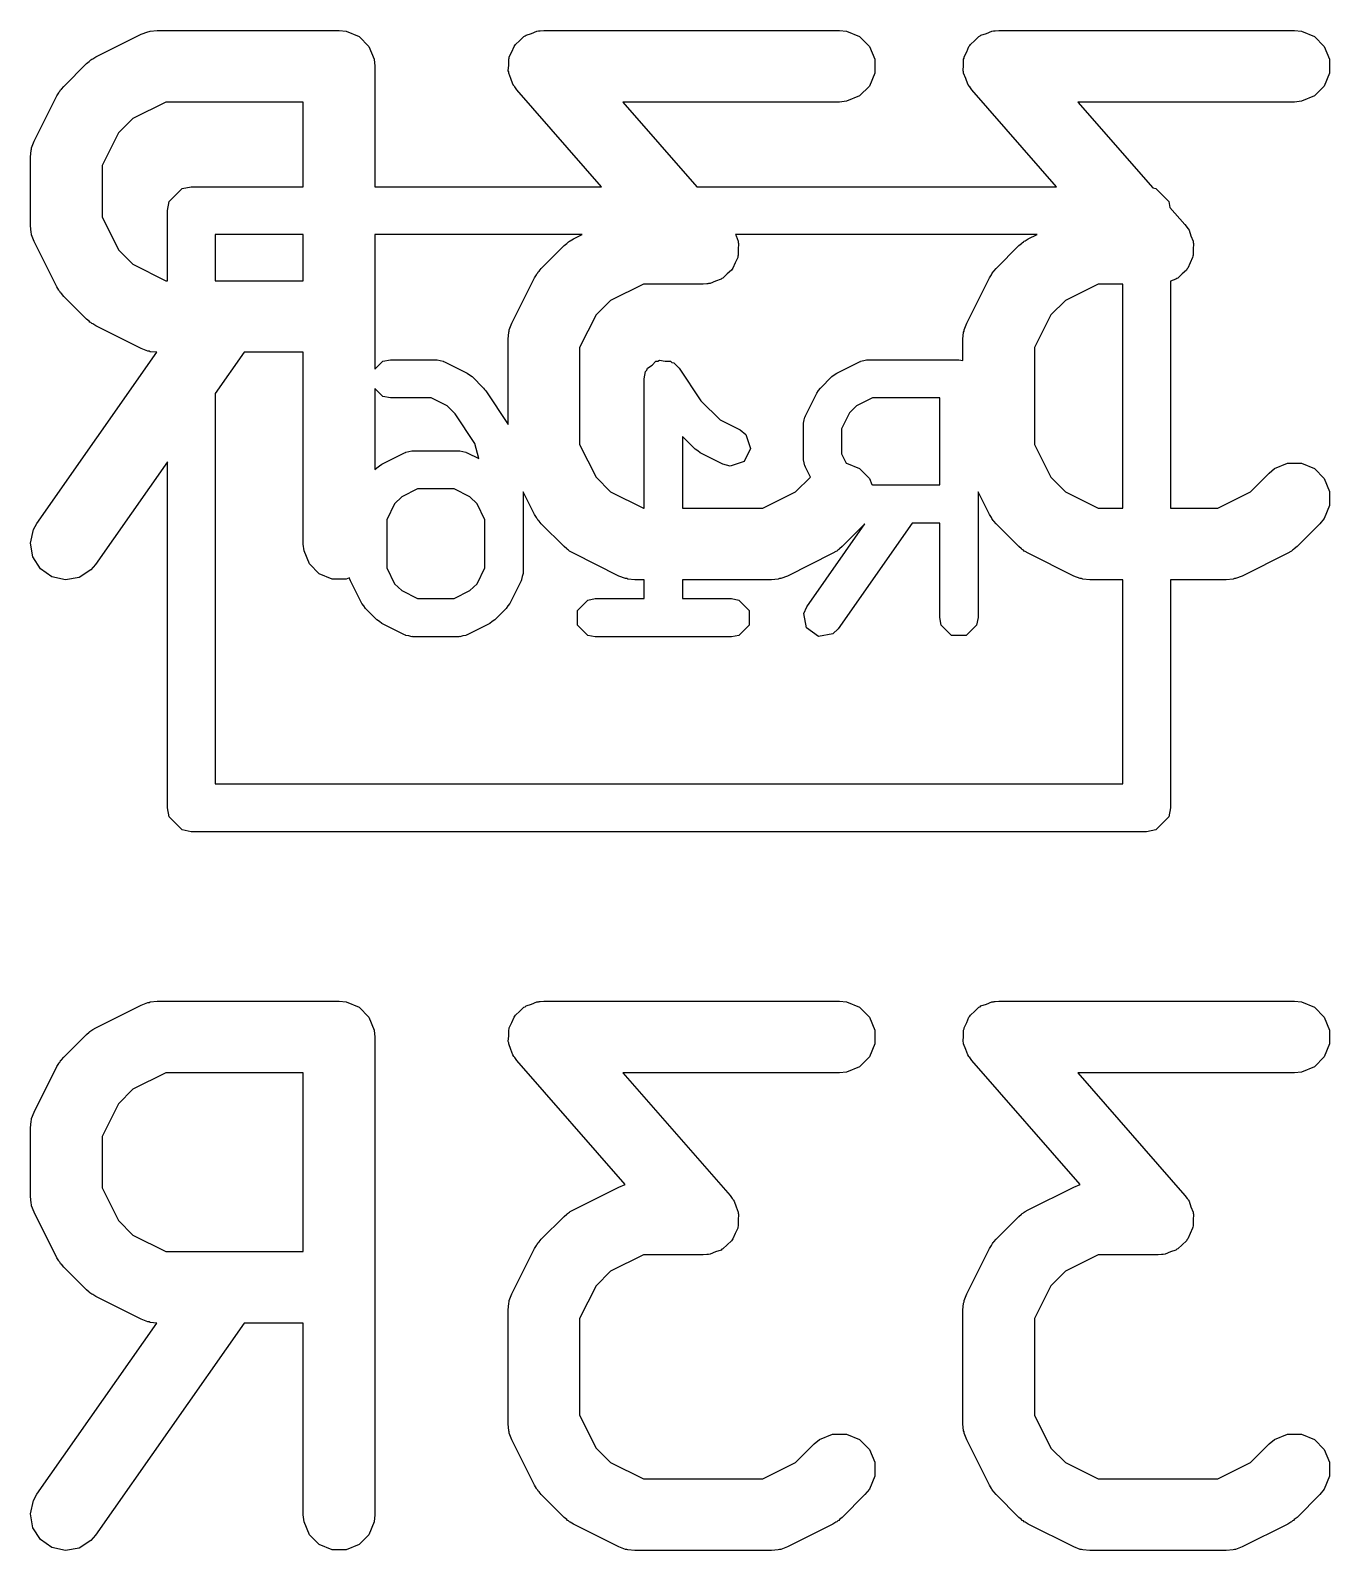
# Model space of a CAD drawing. Extents: x 4.21 to 7.42, y -5.27 to -2.46.
# Drawn here: x 4.9148 to 5.0219, y -4.4307 to -4.3055 of the extents above; entities that cross this region are included whole.
import ezdxf

# ---------------------------------------------------------------- set-up
doc = ezdxf.new("R2010")
doc.units = 0
doc.header["$MEASUREMENT"] = 0
doc.layers.add('BLACK', color=7, linetype='CONTINUOUS')

msp = doc.modelspace()

# ---------------------------------------------------------------- linework, layer by layer
at = {"layer": 'BLACK', "linetype": 'CONTINUOUS'}
for p, q in [((4.9239, -4.30578), (4.92444, -4.30557)), ((4.92444, -4.30557), (4.92455, -4.30556)), ((4.92455, -4.30556), (4.92464, -4.30552)), ((4.92464, -4.30552), (4.92522, -4.30547)), ((4.92522, -4.30547), (4.94022, -4.30547)), ((4.94022, -4.30547), (4.94079, -4.30552)), ((4.94079, -4.30552), (4.94186, -4.30596)), ((4.95562, -4.30586), (4.95607, -4.30571)), ((4.95607, -4.30571), (4.95651, -4.30552)), ((4.95651, -4.30552), (4.95665, -4.30551)), ((4.95665, -4.30551), (4.95671, -4.30549)), ((4.95671, -4.30549), (4.95679, -4.3055)), ((4.95679, -4.3055), (4.95709, -4.30547)), ((4.95709, -4.30547), (4.98146, -4.30547)), ((4.98146, -4.30547), (4.98204, -4.30552)), ((4.98204, -4.30552), (4.9831, -4.30596)), ((4.99311, -4.30586), (4.99357, -4.30571)), ((4.99357, -4.30571), (4.99401, -4.30552)), ((4.99401, -4.30552), (4.99415, -4.30551)), ((4.99415, -4.30551), (4.9942, -4.30549)), ((4.9942, -4.30549), (4.99428, -4.3055)), ((4.99428, -4.3055), (4.99459, -4.30547)), ((4.99459, -4.30547), (5.01896, -4.30547)), ((5.01896, -4.30547), (5.01953, -4.30552)), ((5.01953, -4.30552), (5.0206, -4.30596)), ((4.92015, -4.30765), (4.9239, -4.30578)), ((4.94186, -4.30596), (4.94267, -4.30678)), ((4.94267, -4.30678), (4.94311, -4.30784)), ((4.95445, -4.30722), (4.95464, -4.30678)), ((4.95464, -4.30678), (4.95471, -4.30671)), ((4.95471, -4.30671), (4.95475, -4.30662)), ((4.95475, -4.30662), (4.95511, -4.3063)), ((4.95511, -4.3063), (4.95545, -4.30596)), ((4.95545, -4.30596), (4.95554, -4.30592)), ((4.95554, -4.30592), (4.95562, -4.30586)), ((4.9831, -4.30596), (4.98392, -4.30678)), ((4.98392, -4.30678), (4.98436, -4.30784)), ((4.99195, -4.30722), (4.99213, -4.30678)), ((4.99213, -4.30678), (4.9922, -4.30671)), ((4.9922, -4.30671), (4.99225, -4.30662)), ((4.99225, -4.30662), (4.99261, -4.3063)), ((4.99261, -4.3063), (4.99295, -4.30596)), ((4.99295, -4.30596), (4.99304, -4.30592)), ((4.99304, -4.30592), (4.99311, -4.30586)), ((5.0206, -4.30596), (5.02141, -4.30678)), ((5.02141, -4.30678), (5.02185, -4.30784)), ((4.91751, -4.31008), (4.91938, -4.3082)), ((4.91938, -4.3082), (4.91961, -4.30802)), ((4.91961, -4.30802), (4.91966, -4.30796)), ((4.91966, -4.30796), (4.91975, -4.3079)), ((4.91975, -4.3079), (4.91983, -4.30784)), ((4.91983, -4.30784), (4.9199, -4.30781)), ((4.9199, -4.30781), (4.92015, -4.30765)), ((4.94311, -4.30784), (4.94317, -4.30842)), ((4.95419, -4.30784), (4.95423, -4.30775)), ((4.95419, -4.30832), (4.95419, -4.30784)), ((4.95423, -4.30775), (4.95424, -4.30765)), ((4.95424, -4.30765), (4.95445, -4.30722)), ((4.98436, -4.30784), (4.98436, -4.30899)), ((4.99169, -4.30784), (4.99173, -4.30775)), ((4.99169, -4.30832), (4.99169, -4.30784)), ((4.99173, -4.30765), (4.99195, -4.30722)), ((4.99173, -4.30775), (4.99173, -4.30765)), ((5.02185, -4.30784), (5.02185, -4.30899)), ((4.94317, -4.30842), (4.94317, -4.31835)), ((4.95416, -4.3088), (4.95419, -4.30832)), ((4.95419, -4.30889), (4.95416, -4.3088)), ((4.95419, -4.30899), (4.95419, -4.30889)), ((4.95438, -4.30944), (4.95419, -4.30899)), ((4.95453, -4.30989), (4.95438, -4.30944)), ((4.98436, -4.30899), (4.98392, -4.31006)), ((4.99166, -4.3088), (4.99169, -4.30832)), ((4.99169, -4.30889), (4.99166, -4.3088)), ((4.99169, -4.30899), (4.99169, -4.30889)), ((4.99187, -4.30944), (4.99169, -4.30899)), ((4.99203, -4.30989), (4.99187, -4.30944)), ((5.02185, -4.30899), (5.02141, -4.31006)), ((4.91695, -4.31085), (4.91711, -4.3106)), ((4.91711, -4.3106), (4.91714, -4.31053)), ((4.91714, -4.31053), (4.91721, -4.31045)), ((4.91721, -4.31045), (4.91726, -4.31036)), ((4.91726, -4.31036), (4.91732, -4.31031)), ((4.91732, -4.31031), (4.91751, -4.31008)), ((4.95461, -4.31001), (4.95453, -4.30989)), ((4.95464, -4.31006), (4.95461, -4.31001)), ((4.95469, -4.31011), (4.95464, -4.31006)), ((4.95487, -4.31036), (4.95469, -4.31011)), ((4.96185, -4.31835), (4.95487, -4.31036)), ((4.98392, -4.31006), (4.9831, -4.31087)), ((4.99211, -4.31001), (4.99203, -4.30989)), ((4.99213, -4.31006), (4.99211, -4.31001)), ((4.99219, -4.31011), (4.99213, -4.31006)), ((4.99236, -4.31036), (4.99219, -4.31011)), ((4.99935, -4.31835), (4.99236, -4.31036)), ((5.02141, -4.31006), (5.0206, -4.31087)), ((4.91508, -4.3146), (4.91695, -4.31085)), ((4.92592, -4.31137), (4.92322, -4.31272)), ((4.93726, -4.31137), (4.92592, -4.31137)), ((4.93726, -4.31835), (4.93726, -4.31137)), ((4.98146, -4.31137), (4.9636, -4.31137)), ((4.9636, -4.31137), (4.9697, -4.31835)), ((4.98204, -4.31131), (4.98146, -4.31137)), ((4.9831, -4.31087), (4.98204, -4.31131)), ((5.01896, -4.31137), (5.00109, -4.31137)), ((5.00109, -4.31137), (5.00729, -4.31845)), ((5.01953, -4.31131), (5.01896, -4.31137)), ((5.0206, -4.31087), (5.01953, -4.31131)), ((4.92322, -4.31272), (4.92202, -4.31392)), ((4.92202, -4.31392), (4.92067, -4.31661)), ((4.91477, -4.31592), (4.91482, -4.31534)), ((4.91482, -4.31534), (4.91486, -4.31524)), ((4.91486, -4.31524), (4.91487, -4.31514)), ((4.91487, -4.31514), (4.91508, -4.3146)), ((4.91477, -4.32154), (4.91477, -4.31592)), ((4.92067, -4.31661), (4.92067, -4.32084)), ((4.92621, -4.31956), (4.92728, -4.3185)), ((4.92728, -4.3185), (4.92803, -4.31835)), ((4.92803, -4.31835), (4.93726, -4.31835)), ((4.94317, -4.31835), (4.96185, -4.31835)), ((4.9697, -4.31835), (4.99935, -4.31835)), ((5.00729, -4.31845), (5.00752, -4.3185)), ((5.00752, -4.3185), (5.00859, -4.31956)), ((4.92606, -4.32031), (4.92621, -4.31956)), ((4.92606, -4.32609), (4.92606, -4.32031)), ((5.00859, -4.31956), (5.00869, -4.32005)), ((5.00869, -4.32005), (5.00993, -4.32147)), ((4.91482, -4.32212), (4.91477, -4.32154)), ((4.92067, -4.32084), (4.92202, -4.32354)), ((5.00993, -4.32147), (5.01011, -4.32172)), ((5.01011, -4.32172), (5.01016, -4.32178)), ((5.01016, -4.32178), (5.01019, -4.32183)), ((5.01019, -4.32183), (5.01027, -4.32194)), ((5.01027, -4.32194), (5.01042, -4.3224)), ((4.91486, -4.32222), (4.91482, -4.32212)), ((4.91487, -4.32232), (4.91486, -4.32222)), ((4.91508, -4.32286), (4.91487, -4.32232)), ((4.91695, -4.32661), (4.91508, -4.32286)), ((4.93, -4.32228), (4.93, -4.32609)), ((4.93726, -4.32228), (4.93, -4.32228)), ((4.93726, -4.32609), (4.93726, -4.32228)), ((4.94317, -4.32228), (4.94317, -4.33339)), ((4.96025, -4.32228), (4.94317, -4.32228)), ((4.95688, -4.32508), (4.95875, -4.3232)), ((4.95875, -4.3232), (4.95898, -4.32302)), ((4.95898, -4.32302), (4.95903, -4.32296)), ((4.95903, -4.32296), (4.95912, -4.3229)), ((4.95912, -4.3229), (4.9592, -4.32284)), ((4.9592, -4.32284), (4.95927, -4.32281)), ((4.95927, -4.32281), (4.95952, -4.32265)), ((4.95952, -4.32265), (4.96025, -4.32228)), ((4.97289, -4.32228), (4.97293, -4.3224)), ((4.99775, -4.32228), (4.97289, -4.32228)), ((4.97293, -4.3224), (4.97311, -4.32284)), ((4.97311, -4.32284), (4.97311, -4.32294)), ((4.97311, -4.32294), (4.97314, -4.32303)), ((4.97314, -4.32303), (4.97311, -4.32351)), ((4.99437, -4.32508), (4.99625, -4.3232)), ((4.99625, -4.3232), (4.99647, -4.32302)), ((4.99647, -4.32302), (4.99652, -4.32296)), ((4.99652, -4.32296), (4.99661, -4.3229)), ((4.99661, -4.3229), (4.99669, -4.32284)), ((4.99669, -4.32284), (4.99677, -4.32281)), ((4.99677, -4.32281), (4.99701, -4.32265)), ((4.99701, -4.32265), (4.99775, -4.32228)), ((5.01042, -4.3224), (5.01061, -4.32284)), ((5.01061, -4.32284), (5.01061, -4.32294)), ((5.01061, -4.32294), (5.01064, -4.32303)), ((5.01064, -4.32303), (5.01061, -4.32351)), ((4.92202, -4.32354), (4.92322, -4.32474)), ((4.97307, -4.32418), (4.97285, -4.32461)), ((4.97311, -4.32399), (4.97307, -4.32408)), ((4.97307, -4.32408), (4.97307, -4.32418)), ((4.97311, -4.32351), (4.97311, -4.32399)), ((5.01056, -4.32418), (5.01035, -4.32461)), ((5.01057, -4.32408), (5.01056, -4.32418)), ((5.01061, -4.32399), (5.01057, -4.32408)), ((5.01061, -4.32351), (5.01061, -4.32399)), ((4.92322, -4.32474), (4.92592, -4.32609)), ((4.95632, -4.32585), (4.95648, -4.3256)), ((4.95648, -4.3256), (4.95651, -4.32553)), ((4.95651, -4.32553), (4.95658, -4.32544)), ((4.95658, -4.32544), (4.95663, -4.32536)), ((4.95663, -4.32536), (4.95669, -4.3253)), ((4.95669, -4.3253), (4.95688, -4.32508)), ((4.97219, -4.32553), (4.97185, -4.32587)), ((4.97255, -4.32522), (4.97219, -4.32553)), ((4.9726, -4.32513), (4.97255, -4.32522)), ((4.97267, -4.32506), (4.9726, -4.32513)), ((4.97285, -4.32461), (4.97267, -4.32506)), ((4.99382, -4.32585), (4.99398, -4.3256)), ((4.99398, -4.3256), (4.99401, -4.32553)), ((4.99401, -4.32553), (4.99407, -4.32544)), ((4.99407, -4.32544), (4.99413, -4.32536)), ((4.99413, -4.32536), (4.99419, -4.3253)), ((4.99419, -4.3253), (4.99437, -4.32508)), ((5.00969, -4.32553), (5.00935, -4.32587)), ((5.01005, -4.32522), (5.00969, -4.32553)), ((5.01009, -4.32513), (5.01005, -4.32522)), ((5.01016, -4.32506), (5.01009, -4.32513)), ((5.01035, -4.32461), (5.01016, -4.32506)), ((4.91711, -4.32686), (4.91695, -4.32661)), ((4.91714, -4.32693), (4.91711, -4.32686)), ((4.91721, -4.32701), (4.91714, -4.32693)), ((4.91726, -4.3271), (4.91721, -4.32701)), ((4.92592, -4.32609), (4.92606, -4.32609)), ((4.93, -4.32609), (4.93726, -4.32609)), ((4.95445, -4.32959), (4.95632, -4.32585)), ((4.96529, -4.32637), (4.96259, -4.32772)), ((4.97021, -4.32637), (4.96529, -4.32637)), ((4.97052, -4.32634), (4.97021, -4.32637)), ((4.9706, -4.32634), (4.97052, -4.32634)), ((4.97065, -4.32633), (4.9706, -4.32634)), ((4.97079, -4.32631), (4.97065, -4.32633)), ((4.97123, -4.32613), (4.97079, -4.32631)), ((4.97169, -4.32597), (4.97123, -4.32613)), ((4.97176, -4.32591), (4.97169, -4.32597)), ((4.97185, -4.32587), (4.97176, -4.32591)), ((4.99194, -4.32959), (4.99382, -4.32585)), ((5.00278, -4.32637), (5.00008, -4.32772)), ((5.0048, -4.32637), (5.00278, -4.32637)), ((5.0048, -4.34484), (5.0048, -4.32637)), ((5.00918, -4.32597), (5.00874, -4.32612)), ((5.00874, -4.32612), (5.00874, -4.34484)), ((5.00926, -4.32591), (5.00918, -4.32597)), ((5.00935, -4.32587), (5.00926, -4.32591)), ((4.91732, -4.32715), (4.91726, -4.3271)), ((4.91751, -4.32738), (4.91732, -4.32715)), ((4.91938, -4.32925), (4.91751, -4.32738)), ((4.96259, -4.32772), (4.96139, -4.32891)), ((5.00008, -4.32772), (4.99889, -4.32891)), ((4.91961, -4.32944), (4.91938, -4.32925)), ((4.91966, -4.3295), (4.91961, -4.32944)), ((4.91975, -4.32955), (4.91966, -4.3295)), ((4.96139, -4.32891), (4.96004, -4.33161)), ((4.99889, -4.32891), (4.99754, -4.33161)), ((4.91983, -4.32962), (4.91975, -4.32955)), ((4.9199, -4.32965), (4.91983, -4.32962)), ((4.92015, -4.32981), (4.9199, -4.32965)), ((4.9239, -4.33168), (4.92015, -4.32981)), ((4.95414, -4.33092), (4.95419, -4.33034)), ((4.95419, -4.33034), (4.95423, -4.33024)), ((4.95423, -4.33024), (4.95424, -4.33014)), ((4.95424, -4.33014), (4.95445, -4.32959)), ((4.99163, -4.33092), (4.99169, -4.33034)), ((4.99169, -4.33034), (4.99173, -4.33024)), ((4.99173, -4.33024), (4.99174, -4.33014)), ((4.99174, -4.33014), (4.99194, -4.32959)), ((4.9153, -4.34609), (4.92518, -4.33199)), ((4.92444, -4.33189), (4.9239, -4.33168)), ((4.92455, -4.3319), (4.92444, -4.33189)), ((4.92464, -4.33194), (4.92455, -4.3319)), ((4.92518, -4.33199), (4.92464, -4.33194)), ((4.93238, -4.33199), (4.93, -4.33539)), ((4.93726, -4.33199), (4.93238, -4.33199)), ((4.93726, -4.34779), (4.93726, -4.33199)), ((4.95414, -4.33793), (4.95414, -4.33092)), ((4.96004, -4.33161), (4.96004, -4.33959)), ((4.99163, -4.33267), (4.99163, -4.33092)), ((4.99754, -4.33161), (4.99754, -4.33959)), ((4.94317, -4.33339), (4.94383, -4.33272)), ((4.94383, -4.33272), (4.94444, -4.3326)), ((4.94444, -4.3326), (4.94819, -4.3326)), ((4.94819, -4.3326), (4.94826, -4.33262)), ((4.94826, -4.33262), (4.9483, -4.33261)), ((4.9483, -4.33261), (4.94854, -4.33267)), ((4.94854, -4.33267), (4.94879, -4.33272)), ((4.94879, -4.33272), (4.94881, -4.33275)), ((4.94881, -4.33275), (4.94889, -4.33277)), ((4.94889, -4.33277), (4.95076, -4.33371)), ((4.96562, -4.3333), (4.96601, -4.33305)), ((4.96601, -4.33305), (4.96633, -4.33272)), ((4.96633, -4.33272), (4.96649, -4.33272)), ((4.96649, -4.33272), (4.96663, -4.33263)), ((4.96663, -4.33263), (4.96708, -4.33272)), ((4.96708, -4.33272), (4.96754, -4.33272)), ((4.96754, -4.33272), (4.96765, -4.33284)), ((4.96765, -4.33284), (4.96781, -4.33287)), ((4.96781, -4.33287), (4.96824, -4.33331)), ((4.98123, -4.33371), (4.9831, -4.33277)), ((4.9831, -4.33277), (4.98318, -4.33275)), ((4.98318, -4.33275), (4.9832, -4.33272)), ((4.9832, -4.33272), (4.98345, -4.33267)), ((4.98345, -4.33267), (4.98369, -4.33261)), ((4.98369, -4.33261), (4.98373, -4.33262)), ((4.98373, -4.33262), (4.98381, -4.3326)), ((4.98381, -4.3326), (4.9913, -4.3326)), ((4.9913, -4.3326), (4.99163, -4.33267)), ((4.95076, -4.33371), (4.95096, -4.33386)), ((4.95096, -4.33386), (4.95117, -4.334)), ((4.95117, -4.334), (4.95211, -4.33494)), ((4.96536, -4.33418), (4.96548, -4.33358)), ((4.96536, -4.34484), (4.96536, -4.33418)), ((4.96548, -4.33358), (4.96559, -4.33346)), ((4.96559, -4.33346), (4.96562, -4.3333)), ((4.96824, -4.33331), (4.97003, -4.33599)), ((4.97988, -4.33494), (4.98082, -4.334)), ((4.98082, -4.334), (4.98103, -4.33386)), ((4.98103, -4.33386), (4.98123, -4.33371)), ((4.93, -4.33539), (4.93, -4.36756)), ((4.94383, -4.33563), (4.94317, -4.33497)), ((4.94317, -4.33497), (4.94317, -4.34165)), ((4.94444, -4.33575), (4.94383, -4.33563)), ((4.94781, -4.33575), (4.94444, -4.33575)), ((4.94913, -4.33641), (4.94781, -4.33575)), ((4.95211, -4.33494), (4.9522, -4.33507)), ((4.9522, -4.33507), (4.95231, -4.33518)), ((4.95231, -4.33518), (4.95414, -4.33793)), ((4.97865, -4.33722), (4.97959, -4.33535)), ((4.97959, -4.33535), (4.97974, -4.33515)), ((4.97974, -4.33515), (4.97988, -4.33494)), ((4.98418, -4.33575), (4.98286, -4.33641)), ((4.98973, -4.33575), (4.98418, -4.33575)), ((4.98973, -4.34292), (4.98973, -4.33575)), ((4.94977, -4.33706), (4.94913, -4.33641)), ((4.97003, -4.33599), (4.97162, -4.33757)), ((4.98229, -4.33699), (4.98163, -4.3383)), ((4.98286, -4.33641), (4.98229, -4.33699)), ((4.95141, -4.33951), (4.94977, -4.33706)), ((4.97162, -4.33757), (4.97326, -4.33839)), ((4.97848, -4.33793), (4.9785, -4.33785)), ((4.97848, -4.34074), (4.97848, -4.33793)), ((4.97849, -4.33782), (4.97855, -4.33757)), ((4.9785, -4.33785), (4.97849, -4.33782)), ((4.97855, -4.33757), (4.9786, -4.33733)), ((4.9786, -4.33733), (4.97863, -4.3373)), ((4.97863, -4.3373), (4.97865, -4.33722)), ((4.95172, -4.34075), (4.95141, -4.33951)), ((4.96957, -4.33998), (4.96851, -4.33892)), ((4.96851, -4.33892), (4.96851, -4.34484)), ((4.97326, -4.33839), (4.97375, -4.33877)), ((4.97375, -4.33877), (4.97413, -4.33991)), ((4.98163, -4.3383), (4.98163, -4.34037)), ((4.94373, -4.34121), (4.94561, -4.34027)), ((4.94561, -4.34027), (4.94568, -4.34025)), ((4.94568, -4.34025), (4.94571, -4.34022)), ((4.94571, -4.34022), (4.94596, -4.34017)), ((4.94596, -4.34017), (4.9462, -4.34011)), ((4.9462, -4.34011), (4.94623, -4.34012)), ((4.94623, -4.34012), (4.94631, -4.3401)), ((4.94631, -4.3401), (4.95006, -4.3401)), ((4.95006, -4.3401), (4.95014, -4.34012)), ((4.95014, -4.34012), (4.95017, -4.34011)), ((4.95017, -4.34011), (4.95042, -4.34017)), ((4.95042, -4.34017), (4.95066, -4.34022)), ((4.95066, -4.34022), (4.95069, -4.34025)), ((4.95069, -4.34025), (4.95076, -4.34027)), ((4.95076, -4.34027), (4.95172, -4.34075)), ((4.96004, -4.33959), (4.96139, -4.34229)), ((4.96978, -4.34012), (4.96957, -4.33998)), ((4.96998, -4.34027), (4.96978, -4.34012)), ((4.97185, -4.34121), (4.96998, -4.34027)), ((4.97413, -4.33991), (4.97359, -4.34099)), ((4.9785, -4.34082), (4.97848, -4.34074)), ((4.98163, -4.34037), (4.98202, -4.34114)), ((4.99754, -4.33959), (4.99889, -4.34229)), ((4.92606, -4.34102), (4.92014, -4.34948)), ((4.92606, -4.36953), (4.92606, -4.34102)), ((4.94317, -4.34165), (4.94332, -4.3415)), ((4.94332, -4.3415), (4.94353, -4.34136)), ((4.94353, -4.34136), (4.94373, -4.34121)), ((4.97245, -4.34137), (4.97185, -4.34121)), ((4.97359, -4.34099), (4.97245, -4.34137)), ((4.97849, -4.34085), (4.9785, -4.34082)), ((4.97855, -4.3411), (4.97849, -4.34085)), ((4.9786, -4.34134), (4.97855, -4.3411)), ((4.97863, -4.34137), (4.9786, -4.34134)), ((4.97865, -4.34145), (4.97863, -4.34137)), ((4.97906, -4.34227), (4.97865, -4.34145)), ((4.98202, -4.34114), (4.98204, -4.34114)), ((4.98204, -4.34114), (4.9831, -4.34158)), ((4.9831, -4.34158), (4.98392, -4.3424)), ((5.01533, -4.34349), (5.01687, -4.34195)), ((5.01687, -4.34195), (5.01732, -4.34158)), ((5.01732, -4.34158), (5.01838, -4.34114)), ((5.01838, -4.34114), (5.01953, -4.34114)), ((5.01953, -4.34114), (5.0206, -4.34158)), ((5.0206, -4.34158), (5.02141, -4.3424)), ((4.94668, -4.34325), (4.94537, -4.34391)), ((4.94969, -4.34325), (4.94668, -4.34325)), ((4.951, -4.34391), (4.94969, -4.34325)), ((4.96139, -4.34229), (4.96259, -4.34349)), ((4.97784, -4.34349), (4.97906, -4.34227)), ((4.98392, -4.3424), (4.98412, -4.34289)), ((4.98412, -4.34289), (4.98418, -4.34292)), ((4.98418, -4.34292), (4.98973, -4.34292)), ((4.99889, -4.34229), (5.00008, -4.34349)), ((5.02141, -4.3424), (5.02185, -4.34346)), ((4.94479, -4.34449), (4.94414, -4.3458)), ((4.94537, -4.34391), (4.94479, -4.34449)), ((4.95158, -4.34449), (4.951, -4.34391)), ((4.95223, -4.3458), (4.95158, -4.34449)), ((4.95632, -4.34536), (4.95538, -4.34348)), ((4.95538, -4.34348), (4.95538, -4.35011)), ((4.96259, -4.34349), (4.96529, -4.34484)), ((4.97514, -4.34484), (4.97784, -4.34349)), ((4.99382, -4.34536), (4.99288, -4.34348)), ((4.99288, -4.34348), (4.99288, -4.35386)), ((5.00008, -4.34349), (5.00278, -4.34484)), ((5.01264, -4.34484), (5.01533, -4.34349)), ((5.02185, -4.34346), (5.02185, -4.34461)), ((4.94414, -4.3458), (4.94414, -4.34974)), ((4.95223, -4.34974), (4.95223, -4.3458)), ((4.95648, -4.34561), (4.95632, -4.34536)), ((4.95651, -4.34568), (4.95648, -4.34561)), ((4.95658, -4.34576), (4.95651, -4.34568)), ((4.95663, -4.34585), (4.95658, -4.34576)), ((4.96529, -4.34484), (4.96536, -4.34484)), ((4.96851, -4.34484), (4.97514, -4.34484)), ((4.99398, -4.34561), (4.99382, -4.34536)), ((4.99401, -4.34568), (4.99398, -4.34561)), ((4.99407, -4.34576), (4.99401, -4.34568)), ((4.99413, -4.34585), (4.99407, -4.34576)), ((5.00278, -4.34484), (5.0048, -4.34484)), ((5.00874, -4.34484), (5.01264, -4.34484)), ((5.02141, -4.34568), (5.02105, -4.34613)), ((5.02185, -4.34461), (5.02141, -4.34568)), ((4.91477, -4.34772), (4.91502, -4.3466)), ((4.91502, -4.3466), (4.9153, -4.34609)), ((4.95669, -4.3459), (4.95663, -4.34585)), ((4.95688, -4.34613), (4.95669, -4.3459)), ((4.95875, -4.348), (4.95688, -4.34613)), ((4.97877, -4.35296), (4.98355, -4.34613)), ((4.98744, -4.34607), (4.98135, -4.35477)), ((4.98355, -4.34613), (4.98168, -4.348)), ((4.98355, -4.34613), (4.98355, -4.34613)), ((4.98973, -4.34607), (4.98744, -4.34607)), ((4.98973, -4.35386), (4.98973, -4.34607)), ((4.99419, -4.3459), (4.99413, -4.34585)), ((4.99437, -4.34613), (4.99419, -4.3459)), ((4.99625, -4.348), (4.99437, -4.34613)), ((5.02105, -4.34613), (5.01917, -4.348)), ((4.91497, -4.34886), (4.91477, -4.34772)), ((4.93732, -4.34836), (4.93726, -4.34779)), ((4.95898, -4.34819), (4.95875, -4.348)), ((4.95903, -4.34825), (4.95898, -4.34819)), ((4.95912, -4.3483), (4.95903, -4.34825)), ((4.9592, -4.34837), (4.95912, -4.3483)), ((4.98131, -4.3483), (4.98123, -4.34837)), ((4.9814, -4.34825), (4.98131, -4.3483)), ((4.98145, -4.34819), (4.9814, -4.34825)), ((4.98168, -4.348), (4.98145, -4.34819)), ((4.99647, -4.34819), (4.99625, -4.348)), ((4.99652, -4.34825), (4.99647, -4.34819)), ((4.99661, -4.3483), (4.99652, -4.34825)), ((4.99669, -4.34837), (4.99661, -4.3483)), ((5.0188, -4.3483), (5.01872, -4.34837)), ((5.01889, -4.34825), (5.0188, -4.3483)), ((5.01894, -4.34819), (5.01889, -4.34825)), ((5.01917, -4.348), (5.01894, -4.34819)), ((4.91559, -4.34983), (4.91497, -4.34886)), ((4.92014, -4.34948), (4.91976, -4.34992)), ((4.93776, -4.34943), (4.93732, -4.34836)), ((4.93858, -4.35024), (4.93776, -4.34943)), ((4.95927, -4.3484), (4.9592, -4.34837)), ((4.95952, -4.34855), (4.95927, -4.3484)), ((4.96327, -4.35043), (4.95952, -4.34855)), ((4.98091, -4.34855), (4.97716, -4.35043)), ((4.98116, -4.3484), (4.98091, -4.34855)), ((4.98123, -4.34837), (4.98116, -4.3484)), ((4.99677, -4.3484), (4.99669, -4.34837)), ((4.99701, -4.34855), (4.99677, -4.3484)), ((5.00076, -4.35043), (4.99701, -4.34855)), ((5.0184, -4.34855), (5.01465, -4.35043)), ((5.01865, -4.3484), (5.0184, -4.34855)), ((5.01872, -4.34837), (5.01865, -4.3484)), ((4.91653, -4.35049), (4.91559, -4.34983)), ((4.91766, -4.35074), (4.91653, -4.35049)), ((4.91879, -4.35054), (4.91766, -4.35074)), ((4.91976, -4.34992), (4.91879, -4.35054)), ((4.93964, -4.35068), (4.93858, -4.35024)), ((4.94079, -4.35068), (4.93964, -4.35068)), ((4.94108, -4.35057), (4.94079, -4.35068)), ((4.94111, -4.35072), (4.94108, -4.35057)), ((4.94113, -4.35074), (4.94111, -4.35072)), ((4.94115, -4.35082), (4.94113, -4.35074)), ((4.94209, -4.35269), (4.94115, -4.35082)), ((4.94414, -4.34974), (4.94479, -4.35106)), ((4.95158, -4.35106), (4.95223, -4.34974)), ((4.95522, -4.35082), (4.95428, -4.35269)), ((4.95524, -4.35074), (4.95522, -4.35082)), ((4.95526, -4.35072), (4.95524, -4.35074)), ((4.95531, -4.35047), (4.95526, -4.35072)), ((4.95538, -4.35023), (4.95531, -4.35047)), ((4.95538, -4.35011), (4.95537, -4.35019)), ((4.95537, -4.35019), (4.95538, -4.35023)), ((4.96381, -4.35064), (4.96327, -4.35043)), ((4.96392, -4.35064), (4.96381, -4.35064)), ((4.96401, -4.35068), (4.96392, -4.35064)), ((4.96459, -4.35074), (4.96401, -4.35068)), ((4.96536, -4.35074), (4.96459, -4.35074)), ((4.96536, -4.35229), (4.96536, -4.35074)), ((4.97584, -4.35074), (4.96851, -4.35074)), ((4.96851, -4.35074), (4.96851, -4.35229)), ((4.97641, -4.35068), (4.97584, -4.35074)), ((4.97651, -4.35064), (4.97641, -4.35068)), ((4.97662, -4.35064), (4.97651, -4.35064)), ((4.97716, -4.35043), (4.97662, -4.35064)), ((5.0013, -4.35064), (5.00076, -4.35043)), ((5.00141, -4.35064), (5.0013, -4.35064)), ((5.00151, -4.35068), (5.00141, -4.35064)), ((5.00208, -4.35074), (5.00151, -4.35068)), ((5.0048, -4.35074), (5.00208, -4.35074)), ((5.0048, -4.36756), (5.0048, -4.35074)), ((5.01333, -4.35074), (5.00874, -4.35074)), ((5.00874, -4.35074), (5.00874, -4.36953)), ((5.01391, -4.35068), (5.01333, -4.35074)), ((5.01401, -4.35064), (5.01391, -4.35068)), ((5.01411, -4.35064), (5.01401, -4.35064)), ((5.01465, -4.35043), (5.01411, -4.35064)), ((4.94479, -4.35106), (4.94537, -4.35163)), ((4.94537, -4.35163), (4.94668, -4.35229)), ((4.94969, -4.35229), (4.951, -4.35163)), ((4.951, -4.35163), (4.95158, -4.35106)), ((4.94224, -4.35289), (4.94209, -4.35269)), ((4.94238, -4.3531), (4.94224, -4.35289)), ((4.94332, -4.35404), (4.94238, -4.3531)), ((4.94668, -4.35229), (4.94969, -4.35229)), ((4.95399, -4.3531), (4.95305, -4.35404)), ((4.95413, -4.35289), (4.95399, -4.3531)), ((4.95428, -4.35269), (4.95413, -4.35289)), ((4.95985, -4.35326), (4.96071, -4.35241)), ((4.95985, -4.35447), (4.95985, -4.35326)), ((4.96071, -4.35241), (4.96131, -4.35229)), ((4.96131, -4.35229), (4.96536, -4.35229)), ((4.96851, -4.35229), (4.97256, -4.35229)), ((4.97256, -4.35229), (4.97316, -4.35241)), ((4.97316, -4.35241), (4.97401, -4.35326)), ((4.97401, -4.35326), (4.97401, -4.35447)), ((4.97852, -4.35352), (4.97877, -4.35296)), ((4.94353, -4.35418), (4.94332, -4.35404)), ((4.94373, -4.35434), (4.94353, -4.35418)), ((4.94561, -4.35527), (4.94373, -4.35434)), ((4.95264, -4.35434), (4.95076, -4.35527)), ((4.95284, -4.35418), (4.95264, -4.35434)), ((4.95305, -4.35404), (4.95284, -4.35418)), ((4.96071, -4.35532), (4.95985, -4.35447)), ((4.97401, -4.35447), (4.97316, -4.35532)), ((4.97873, -4.35471), (4.97852, -4.35352)), ((4.98985, -4.35447), (4.98973, -4.35386)), ((4.9907, -4.35532), (4.98985, -4.35447)), ((4.99276, -4.35447), (4.99191, -4.35532)), ((4.99288, -4.35386), (4.99276, -4.35447)), ((4.94568, -4.35529), (4.94561, -4.35527)), ((4.94571, -4.35532), (4.94568, -4.35529)), ((4.94596, -4.35537), (4.94571, -4.35532)), ((4.9462, -4.35543), (4.94596, -4.35537)), ((4.94623, -4.35542), (4.9462, -4.35543)), ((4.94631, -4.35544), (4.94623, -4.35542)), ((4.95006, -4.35544), (4.94631, -4.35544)), ((4.95014, -4.35542), (4.95006, -4.35544)), ((4.95017, -4.35543), (4.95014, -4.35542)), ((4.95041, -4.35537), (4.95017, -4.35543)), ((4.95066, -4.35532), (4.95041, -4.35537)), ((4.95069, -4.35529), (4.95066, -4.35532)), ((4.95076, -4.35527), (4.95069, -4.35529)), ((4.96131, -4.35544), (4.96071, -4.35532)), ((4.97256, -4.35544), (4.96131, -4.35544)), ((4.97316, -4.35532), (4.97256, -4.35544)), ((4.97972, -4.3554), (4.97873, -4.35471)), ((4.9809, -4.35519), (4.97972, -4.3554)), ((4.98135, -4.35477), (4.9809, -4.35519)), ((4.99191, -4.35532), (4.9907, -4.35532)), ((4.93, -4.36756), (5.0048, -4.36756)), ((4.92621, -4.37028), (4.92606, -4.36953)), ((5.00874, -4.36953), (5.00859, -4.37028)), ((4.92728, -4.37135), (4.92621, -4.37028)), ((5.00859, -4.37028), (5.00752, -4.37135)), ((4.92803, -4.3715), (4.92728, -4.37135)), ((5.00677, -4.3715), (4.92803, -4.3715)), ((5.00752, -4.37135), (5.00677, -4.3715)), ((4.92015, -4.38765), (4.9239, -4.38578)), ((4.9239, -4.38578), (4.92444, -4.38557)), ((4.92444, -4.38557), (4.92455, -4.38556)), ((4.92455, -4.38556), (4.92464, -4.38552)), ((4.92464, -4.38552), (4.92522, -4.38547)), ((4.92522, -4.38547), (4.94022, -4.38547)), ((4.94022, -4.38547), (4.94079, -4.38552)), ((4.94079, -4.38552), (4.94186, -4.38596)), ((4.95554, -4.38592), (4.95562, -4.38586)), ((4.95562, -4.38586), (4.95607, -4.38571)), ((4.95607, -4.38571), (4.95651, -4.38552)), ((4.95651, -4.38552), (4.95665, -4.38551)), ((4.95665, -4.38551), (4.95671, -4.38549)), ((4.95671, -4.38549), (4.95679, -4.3855)), ((4.95679, -4.3855), (4.95709, -4.38547)), ((4.95709, -4.38547), (4.98146, -4.38547)), ((4.98146, -4.38547), (4.98204, -4.38552)), ((4.98204, -4.38552), (4.9831, -4.38596)), ((4.99304, -4.38592), (4.99311, -4.38586)), ((4.99311, -4.38586), (4.99357, -4.38571)), ((4.99357, -4.38571), (4.99401, -4.38552)), ((4.99401, -4.38552), (4.99415, -4.38551)), ((4.99415, -4.38551), (4.9942, -4.38549)), ((4.9942, -4.38549), (4.99428, -4.3855)), ((4.99428, -4.3855), (4.99459, -4.38547)), ((4.99459, -4.38547), (5.01896, -4.38547)), ((5.01896, -4.38547), (5.01953, -4.38552)), ((5.01953, -4.38552), (5.0206, -4.38596)), ((4.94186, -4.38596), (4.94267, -4.38678)), ((4.94267, -4.38678), (4.94311, -4.38784)), ((4.95445, -4.38722), (4.95464, -4.38678)), ((4.95464, -4.38678), (4.95471, -4.38671)), ((4.95471, -4.38671), (4.95475, -4.38662)), ((4.95475, -4.38662), (4.95511, -4.3863)), ((4.95511, -4.3863), (4.95545, -4.38596)), ((4.95545, -4.38596), (4.95554, -4.38592)), ((4.9831, -4.38596), (4.98392, -4.38678)), ((4.98392, -4.38678), (4.98436, -4.38784)), ((4.99195, -4.38722), (4.99213, -4.38678)), ((4.99213, -4.38678), (4.9922, -4.38671)), ((4.9922, -4.38671), (4.99225, -4.38662)), ((4.99225, -4.38662), (4.99261, -4.3863)), ((4.99261, -4.3863), (4.99295, -4.38596)), ((4.99295, -4.38596), (4.99304, -4.38592)), ((5.0206, -4.38596), (5.02141, -4.38678)), ((5.02141, -4.38678), (5.02185, -4.38784)), ((4.91751, -4.39008), (4.91938, -4.3882)), ((4.91938, -4.3882), (4.91961, -4.38802)), ((4.91961, -4.38802), (4.91966, -4.38796)), ((4.91966, -4.38796), (4.91975, -4.3879)), ((4.91975, -4.3879), (4.91983, -4.38784)), ((4.91983, -4.38784), (4.9199, -4.38781)), ((4.9199, -4.38781), (4.92015, -4.38765)), ((4.94311, -4.38784), (4.94317, -4.38842)), ((4.95416, -4.3888), (4.95419, -4.38832)), ((4.95419, -4.38784), (4.95423, -4.38775)), ((4.95419, -4.38832), (4.95419, -4.38784)), ((4.95423, -4.38775), (4.95424, -4.38765)), ((4.95424, -4.38765), (4.95445, -4.38722)), ((4.98436, -4.38784), (4.98436, -4.38899)), ((4.99166, -4.3888), (4.99169, -4.38832)), ((4.99169, -4.38784), (4.99173, -4.38775)), ((4.99169, -4.38832), (4.99169, -4.38784)), ((4.99173, -4.38765), (4.99195, -4.38722)), ((4.99173, -4.38775), (4.99173, -4.38765)), ((5.02185, -4.38784), (5.02185, -4.38899)), ((4.94317, -4.38842), (4.94317, -4.42779)), ((4.95419, -4.38889), (4.95416, -4.3888)), ((4.95419, -4.38899), (4.95419, -4.38889)), ((4.95438, -4.38944), (4.95419, -4.38899)), ((4.95453, -4.38989), (4.95438, -4.38944)), ((4.98436, -4.38899), (4.98392, -4.39006)), ((4.99169, -4.38889), (4.99166, -4.3888)), ((4.99169, -4.38899), (4.99169, -4.38889)), ((4.99187, -4.38944), (4.99169, -4.38899)), ((4.99203, -4.38989), (4.99187, -4.38944)), ((5.02185, -4.38899), (5.02141, -4.39006)), ((4.91508, -4.3946), (4.91695, -4.39085)), ((4.91695, -4.39085), (4.91711, -4.3906)), ((4.91711, -4.3906), (4.91714, -4.39053)), ((4.91714, -4.39053), (4.91721, -4.39045)), ((4.91721, -4.39045), (4.91726, -4.39036)), ((4.91726, -4.39036), (4.91732, -4.39031)), ((4.91732, -4.39031), (4.91751, -4.39008)), ((4.95461, -4.39001), (4.95453, -4.38989)), ((4.95464, -4.39006), (4.95461, -4.39001)), ((4.95469, -4.39011), (4.95464, -4.39006)), ((4.95487, -4.39036), (4.95469, -4.39011)), ((4.9638, -4.40057), (4.95487, -4.39036)), ((4.9831, -4.39087), (4.98204, -4.39131)), ((4.98392, -4.39006), (4.9831, -4.39087)), ((4.99211, -4.39001), (4.99203, -4.38989)), ((4.99213, -4.39006), (4.99211, -4.39001)), ((4.99219, -4.39011), (4.99213, -4.39006)), ((4.99236, -4.39036), (4.99219, -4.39011)), ((5.0013, -4.40057), (4.99236, -4.39036)), ((5.0206, -4.39087), (5.01953, -4.39131)), ((5.02141, -4.39006), (5.0206, -4.39087)), ((4.92592, -4.39137), (4.92322, -4.39272)), ((4.93726, -4.39137), (4.92592, -4.39137)), ((4.93726, -4.40609), (4.93726, -4.39137)), ((4.98146, -4.39137), (4.9636, -4.39137)), ((4.9636, -4.39137), (4.97244, -4.40147)), ((4.98204, -4.39131), (4.98146, -4.39137)), ((5.01896, -4.39137), (5.00109, -4.39137)), ((5.00109, -4.39137), (5.00993, -4.40147)), ((5.01953, -4.39131), (5.01896, -4.39137)), ((4.92322, -4.39272), (4.92202, -4.39392)), ((4.91487, -4.39514), (4.91508, -4.3946)), ((4.92202, -4.39392), (4.92067, -4.39661)), ((4.91477, -4.39592), (4.91482, -4.39534)), ((4.91477, -4.40154), (4.91477, -4.39592)), ((4.91482, -4.39534), (4.91486, -4.39524)), ((4.91486, -4.39524), (4.91487, -4.39514)), ((4.92067, -4.39661), (4.92067, -4.40084)), ((4.92067, -4.40084), (4.92202, -4.40354)), ((4.95952, -4.40265), (4.96327, -4.40078)), ((4.96327, -4.40078), (4.9638, -4.40057)), ((4.99701, -4.40265), (5.00076, -4.40078)), ((5.00076, -4.40078), (5.0013, -4.40057)), ((4.91482, -4.40212), (4.91477, -4.40154)), ((4.91486, -4.40222), (4.91482, -4.40212)), ((4.97244, -4.40147), (4.97261, -4.40172)), ((4.97261, -4.40172), (4.97267, -4.40178)), ((4.97267, -4.40178), (4.97269, -4.40183)), ((4.97269, -4.40183), (4.97277, -4.40194)), ((4.97277, -4.40194), (4.97293, -4.4024)), ((5.00993, -4.40147), (5.01011, -4.40172)), ((5.01011, -4.40172), (5.01016, -4.40178)), ((5.01016, -4.40178), (5.01019, -4.40183)), ((5.01019, -4.40183), (5.01027, -4.40194)), ((5.01027, -4.40194), (5.01042, -4.4024)), ((4.91487, -4.40232), (4.91486, -4.40222)), ((4.91508, -4.40286), (4.91487, -4.40232)), ((4.91695, -4.40661), (4.91508, -4.40286)), ((4.95688, -4.40508), (4.95875, -4.4032)), ((4.95875, -4.4032), (4.95898, -4.40302)), ((4.95898, -4.40302), (4.95903, -4.40296)), ((4.95903, -4.40296), (4.95912, -4.4029)), ((4.95912, -4.4029), (4.9592, -4.40284)), ((4.9592, -4.40284), (4.95927, -4.40281)), ((4.95927, -4.40281), (4.95952, -4.40265)), ((4.97293, -4.4024), (4.97311, -4.40284)), ((4.97311, -4.40284), (4.97311, -4.40294)), ((4.97311, -4.40294), (4.97314, -4.40303)), ((4.97314, -4.40303), (4.97311, -4.40351)), ((4.99437, -4.40508), (4.99625, -4.4032)), ((4.99625, -4.4032), (4.99647, -4.40302)), ((4.99647, -4.40302), (4.99652, -4.40296)), ((4.99652, -4.40296), (4.99661, -4.4029)), ((4.99661, -4.4029), (4.99669, -4.40284)), ((4.99669, -4.40284), (4.99677, -4.40281)), ((4.99677, -4.40281), (4.99701, -4.40265)), ((5.01042, -4.4024), (5.01061, -4.40284)), ((5.01061, -4.40284), (5.01061, -4.40294)), ((5.01061, -4.40294), (5.01064, -4.40303)), ((5.01064, -4.40303), (5.01061, -4.40351)), ((4.92202, -4.40354), (4.92322, -4.40474)), ((4.97285, -4.40461), (4.97267, -4.40506)), ((4.97307, -4.40418), (4.97285, -4.40461)), ((4.97311, -4.40399), (4.97307, -4.40408)), ((4.97307, -4.40408), (4.97307, -4.40418)), ((4.97311, -4.40351), (4.97311, -4.40399)), ((5.01035, -4.40461), (5.01016, -4.40506)), ((5.01056, -4.40418), (5.01035, -4.40461)), ((5.01057, -4.40408), (5.01056, -4.40418)), ((5.01061, -4.40399), (5.01057, -4.40408)), ((5.01061, -4.40351), (5.01061, -4.40399)), ((4.92322, -4.40474), (4.92592, -4.40609)), ((4.95445, -4.40959), (4.95632, -4.40585)), ((4.95632, -4.40585), (4.95648, -4.4056)), ((4.95648, -4.4056), (4.95651, -4.40553)), ((4.95651, -4.40553), (4.95658, -4.40544)), ((4.95658, -4.40544), (4.95663, -4.40536)), ((4.95663, -4.40536), (4.95669, -4.4053)), ((4.95669, -4.4053), (4.95688, -4.40508)), ((4.97176, -4.40591), (4.97169, -4.40597)), ((4.97185, -4.40587), (4.97176, -4.40591)), ((4.97219, -4.40553), (4.97185, -4.40587)), ((4.97255, -4.40522), (4.97219, -4.40553)), ((4.9726, -4.40513), (4.97255, -4.40522)), ((4.97267, -4.40506), (4.9726, -4.40513)), ((4.99194, -4.40959), (4.99382, -4.40585)), ((4.99382, -4.40585), (4.99398, -4.4056)), ((4.99398, -4.4056), (4.99401, -4.40553)), ((4.99401, -4.40553), (4.99407, -4.40544)), ((4.99407, -4.40544), (4.99413, -4.40536)), ((4.99413, -4.40536), (4.99419, -4.4053)), ((4.99419, -4.4053), (4.99437, -4.40508)), ((5.00926, -4.40591), (5.00918, -4.40597)), ((5.00935, -4.40587), (5.00926, -4.40591)), ((5.00969, -4.40553), (5.00935, -4.40587)), ((5.01005, -4.40522), (5.00969, -4.40553)), ((5.01009, -4.40513), (5.01005, -4.40522)), ((5.01016, -4.40506), (5.01009, -4.40513)), ((4.91711, -4.40686), (4.91695, -4.40661)), ((4.91714, -4.40693), (4.91711, -4.40686)), ((4.91721, -4.40701), (4.91714, -4.40693)), ((4.91726, -4.4071), (4.91721, -4.40701)), ((4.91732, -4.40715), (4.91726, -4.4071)), ((4.91751, -4.40738), (4.91732, -4.40715)), ((4.92592, -4.40609), (4.93726, -4.40609)), ((4.96529, -4.40637), (4.96259, -4.40772)), ((4.97021, -4.40637), (4.96529, -4.40637)), ((4.97052, -4.40634), (4.97021, -4.40637)), ((4.9706, -4.40634), (4.97052, -4.40634)), ((4.97065, -4.40633), (4.9706, -4.40634)), ((4.97079, -4.40631), (4.97065, -4.40633)), ((4.97123, -4.40613), (4.97079, -4.40631)), ((4.97169, -4.40597), (4.97123, -4.40613)), ((5.00278, -4.40637), (5.00008, -4.40772)), ((5.00771, -4.40637), (5.00278, -4.40637)), ((5.00801, -4.40634), (5.00771, -4.40637)), ((5.00809, -4.40634), (5.00801, -4.40634)), ((5.00814, -4.40633), (5.00809, -4.40634)), ((5.00829, -4.40631), (5.00814, -4.40633)), ((5.00873, -4.40613), (5.00829, -4.40631)), ((5.00918, -4.40597), (5.00873, -4.40613)), ((4.91938, -4.40925), (4.91751, -4.40738)), ((4.96259, -4.40772), (4.96139, -4.40891)), ((5.00008, -4.40772), (4.99889, -4.40891)), ((4.91961, -4.40944), (4.91938, -4.40925)), ((4.91966, -4.4095), (4.91961, -4.40944)), ((4.91975, -4.40955), (4.91966, -4.4095)), ((4.91983, -4.40962), (4.91975, -4.40955)), ((4.9199, -4.40965), (4.91983, -4.40962)), ((4.92015, -4.40981), (4.9199, -4.40965)), ((4.95424, -4.41014), (4.95445, -4.40959)), ((4.96139, -4.40891), (4.96004, -4.41161)), ((4.99174, -4.41014), (4.99194, -4.40959)), ((4.99889, -4.40891), (4.99754, -4.41161)), ((4.9239, -4.41168), (4.92015, -4.40981)), ((4.95414, -4.41092), (4.95419, -4.41034)), ((4.95414, -4.42029), (4.95414, -4.41092)), ((4.95419, -4.41034), (4.95423, -4.41024)), ((4.95423, -4.41024), (4.95424, -4.41014)), ((4.99163, -4.41092), (4.99169, -4.41034)), ((4.99163, -4.42029), (4.99163, -4.41092)), ((4.99169, -4.41034), (4.99173, -4.41024)), ((4.99173, -4.41024), (4.99174, -4.41014)), ((4.9153, -4.42609), (4.92518, -4.41199)), ((4.93238, -4.41199), (4.92014, -4.42948)), ((4.92444, -4.41189), (4.9239, -4.41168)), ((4.92455, -4.4119), (4.92444, -4.41189)), ((4.92464, -4.41194), (4.92455, -4.4119)), ((4.92518, -4.41199), (4.92464, -4.41194)), ((4.93726, -4.41199), (4.93238, -4.41199)), ((4.93726, -4.42779), (4.93726, -4.41199)), ((4.96004, -4.41161), (4.96004, -4.41959)), ((4.99754, -4.41161), (4.99754, -4.41959)), ((4.96004, -4.41959), (4.96139, -4.42229)), ((4.99754, -4.41959), (4.99889, -4.42229)), ((4.95419, -4.42087), (4.95414, -4.42029)), ((4.95423, -4.42096), (4.95419, -4.42087)), ((4.95424, -4.42107), (4.95423, -4.42096)), ((4.99169, -4.42087), (4.99163, -4.42029)), ((4.99173, -4.42096), (4.99169, -4.42087)), ((4.99174, -4.42107), (4.99173, -4.42096)), ((4.95445, -4.42161), (4.95424, -4.42107)), ((4.95632, -4.42536), (4.95445, -4.42161)), ((4.97784, -4.42349), (4.97937, -4.42195)), ((4.97937, -4.42195), (4.97982, -4.42158)), ((4.97982, -4.42158), (4.98089, -4.42114)), ((4.98089, -4.42114), (4.98204, -4.42114)), ((4.98204, -4.42114), (4.9831, -4.42158)), ((4.9831, -4.42158), (4.98392, -4.4224)), ((4.99194, -4.42161), (4.99174, -4.42107)), ((4.99382, -4.42536), (4.99194, -4.42161)), ((5.01533, -4.42349), (5.01687, -4.42195)), ((5.01687, -4.42195), (5.01732, -4.42158)), ((5.01732, -4.42158), (5.01838, -4.42114)), ((5.01838, -4.42114), (5.01953, -4.42114)), ((5.01953, -4.42114), (5.0206, -4.42158)), ((5.0206, -4.42158), (5.02141, -4.4224)), ((4.96139, -4.42229), (4.96259, -4.42349)), ((4.98392, -4.4224), (4.98436, -4.42346)), ((4.98436, -4.42346), (4.98436, -4.42461)), ((4.99889, -4.42229), (5.00008, -4.42349)), ((5.02141, -4.4224), (5.02185, -4.42346)), ((5.02185, -4.42346), (5.02185, -4.42461)), ((4.96259, -4.42349), (4.96529, -4.42484)), ((4.97514, -4.42484), (4.97784, -4.42349)), ((4.98436, -4.42461), (4.98392, -4.42568)), ((5.00008, -4.42349), (5.00278, -4.42484)), ((5.01264, -4.42484), (5.01533, -4.42349)), ((5.02185, -4.42461), (5.02141, -4.42568)), ((4.95648, -4.42561), (4.95632, -4.42536)), ((4.95651, -4.42568), (4.95648, -4.42561)), ((4.95658, -4.42576), (4.95651, -4.42568)), ((4.95663, -4.42585), (4.95658, -4.42576)), ((4.95669, -4.4259), (4.95663, -4.42585)), ((4.95688, -4.42613), (4.95669, -4.4259)), ((4.96529, -4.42484), (4.97514, -4.42484)), ((4.98392, -4.42568), (4.98355, -4.42613)), ((4.99398, -4.42561), (4.99382, -4.42536)), ((4.99401, -4.42568), (4.99398, -4.42561)), ((4.99407, -4.42576), (4.99401, -4.42568)), ((4.99413, -4.42585), (4.99407, -4.42576)), ((4.99419, -4.4259), (4.99413, -4.42585)), ((4.99437, -4.42613), (4.99419, -4.4259)), ((5.00278, -4.42484), (5.01264, -4.42484)), ((5.02141, -4.42568), (5.02105, -4.42613)), ((4.91477, -4.42772), (4.91502, -4.4266)), ((4.91502, -4.4266), (4.9153, -4.42609)), ((4.95875, -4.428), (4.95688, -4.42613)), ((4.98355, -4.42613), (4.98168, -4.428)), ((4.99625, -4.428), (4.99437, -4.42613)), ((5.02105, -4.42613), (5.01917, -4.428)), ((4.91497, -4.42886), (4.91477, -4.42772)), ((4.93732, -4.42836), (4.93726, -4.42779)), ((4.93776, -4.42943), (4.93732, -4.42836)), ((4.94311, -4.42836), (4.94267, -4.42943)), ((4.94317, -4.42779), (4.94311, -4.42836)), ((4.95898, -4.42819), (4.95875, -4.428)), ((4.95903, -4.42825), (4.95898, -4.42819)), ((4.95912, -4.4283), (4.95903, -4.42825)), ((4.9592, -4.42837), (4.95912, -4.4283)), ((4.95927, -4.4284), (4.9592, -4.42837)), ((4.95952, -4.42855), (4.95927, -4.4284)), ((4.98116, -4.4284), (4.98091, -4.42855)), ((4.98123, -4.42837), (4.98116, -4.4284)), ((4.98131, -4.4283), (4.98123, -4.42837)), ((4.9814, -4.42825), (4.98131, -4.4283)), ((4.98145, -4.42819), (4.9814, -4.42825)), ((4.98168, -4.428), (4.98145, -4.42819)), ((4.99647, -4.42819), (4.99625, -4.428)), ((4.99652, -4.42825), (4.99647, -4.42819)), ((4.99661, -4.4283), (4.99652, -4.42825)), ((4.99669, -4.42837), (4.99661, -4.4283)), ((4.99677, -4.4284), (4.99669, -4.42837)), ((4.99701, -4.42855), (4.99677, -4.4284)), ((5.01865, -4.4284), (5.0184, -4.42855)), ((5.01872, -4.42837), (5.01865, -4.4284)), ((5.0188, -4.4283), (5.01872, -4.42837)), ((5.01889, -4.42825), (5.0188, -4.4283)), ((5.01894, -4.42819), (5.01889, -4.42825)), ((5.01917, -4.428), (5.01894, -4.42819)), ((4.91559, -4.42983), (4.91497, -4.42886)), ((4.92014, -4.42948), (4.91976, -4.42992)), ((4.93858, -4.43024), (4.93776, -4.42943)), ((4.94267, -4.42943), (4.94186, -4.43024)), ((4.96327, -4.43043), (4.95952, -4.42855)), ((4.98091, -4.42855), (4.97716, -4.43043)), ((5.00076, -4.43043), (4.99701, -4.42855)), ((5.0184, -4.42855), (5.01465, -4.43043)), ((4.91653, -4.43049), (4.91559, -4.42983)), ((4.91766, -4.43074), (4.91653, -4.43049)), ((4.91879, -4.43054), (4.91766, -4.43074)), ((4.91976, -4.42992), (4.91879, -4.43054)), ((4.93964, -4.43068), (4.93858, -4.43024)), ((4.94079, -4.43068), (4.93964, -4.43068)), ((4.94186, -4.43024), (4.94079, -4.43068)), ((4.96381, -4.43064), (4.96327, -4.43043)), ((4.96392, -4.43064), (4.96381, -4.43064)), ((4.96401, -4.43068), (4.96392, -4.43064)), ((4.96459, -4.43074), (4.96401, -4.43068)), ((4.97584, -4.43074), (4.96459, -4.43074)), ((4.97641, -4.43068), (4.97584, -4.43074)), ((4.97651, -4.43064), (4.97641, -4.43068)), ((4.97662, -4.43064), (4.97651, -4.43064)), ((4.97716, -4.43043), (4.97662, -4.43064)), ((5.0013, -4.43064), (5.00076, -4.43043)), ((5.00141, -4.43064), (5.0013, -4.43064)), ((5.00151, -4.43068), (5.00141, -4.43064)), ((5.00208, -4.43074), (5.00151, -4.43068)), ((5.01333, -4.43074), (5.00208, -4.43074)), ((5.01391, -4.43068), (5.01333, -4.43074)), ((5.01401, -4.43064), (5.01391, -4.43068)), ((5.01411, -4.43064), (5.01401, -4.43064)), ((5.01465, -4.43043), (5.01411, -4.43064))]:
    msp.add_line(p, q, dxfattribs=at)

doc.saveas('drawing.dxf')
